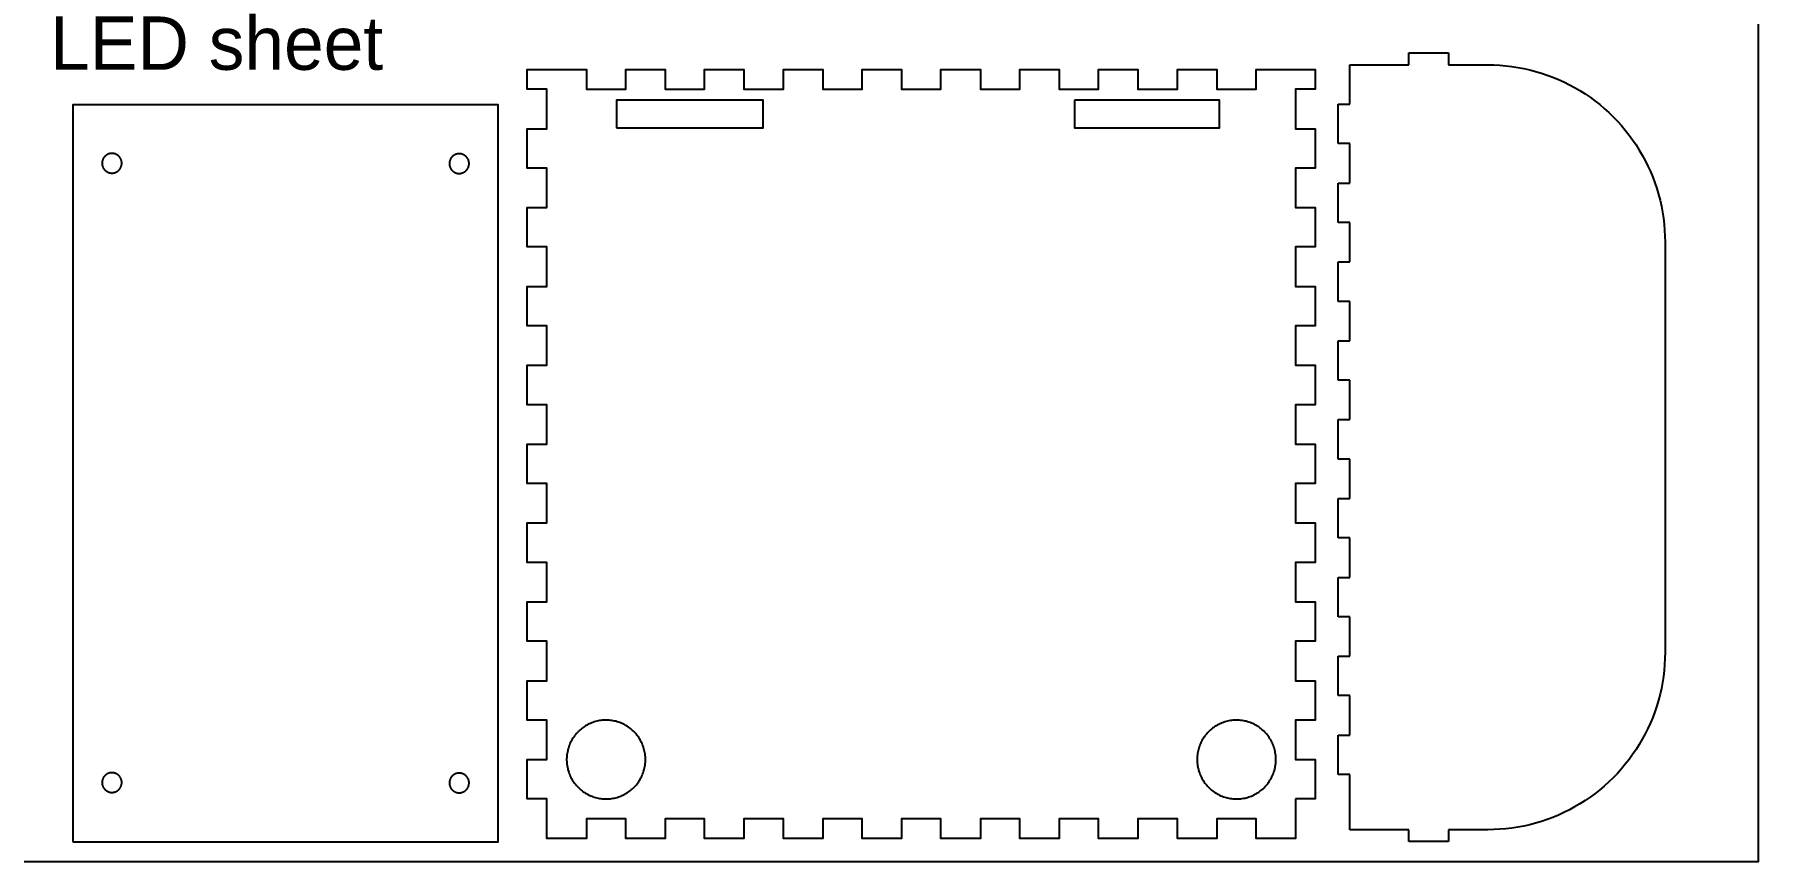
# Model space of a CAD drawing. Header units: millimetres. Extents: x 0 to 1000, y 0 to 550.
# Drawn here: x 562.5 to 1000, y 0 to 209.7 of the extents above; entities that cross this region are included whole.
import ezdxf

# ---------------------------------------------------------------- set-up
doc = ezdxf.new("R2010")
doc.units = ezdxf.units.MM
doc.header["$MEASUREMENT"] = 0
for name, color, linetype, true_color in [('Cut_01', 1, 'Continuous', 0xff0000), ('stock', 80, 'Continuous', 0x21ff06), ('text', 178, 'Continuous', 0x000000)]:
    doc.layers.add(name, color=color, linetype=linetype, true_color=true_color)

msp = doc.modelspace()

# ---------------------------------------------------------------- linework, layer by layer
at = {"layer": 'Cut_01'}
for points in [[(896.29, 192.06), (896.29, 202.06)], [(896.29, 202.06), (911.29, 202.06)], [(911.29, 202.06), (911.29, 205.06)], [(911.29, 205.06), (921.29, 205.06)], [(921.29, 205.06), (921.29, 202.06)], [(921.29, 202.06), (931.29, 202.06)], [(931.29, 202.06), (932.82, 202.03), (934.36, 201.95), (935.89, 201.82), (937.41, 201.64), (938.93, 201.4), (940.44, 201.12), (941.94, 200.78), (943.43, 200.39), (944.9, 199.95), (946.36, 199.46), (947.79, 198.92), (949.21, 198.33), (950.61, 197.7), (951.99, 197.01), (953.34, 196.28), (954.67, 195.51), (955.97, 194.69), (957.24, 193.82), (958.48, 192.91), (959.69, 191.97), (960.86, 190.98), (962, 189.95), (963.11, 188.88), (964.17, 187.77), (965.2, 186.63), (966.19, 185.46), (967.14, 184.25), (968.05, 183.01), (968.91, 181.74), (969.74, 180.44), (970.51, 179.11), (971.24, 177.76), (971.92, 176.39), (972.56, 174.99), (973.15, 173.57), (973.69, 172.13), (974.18, 170.67), (974.62, 169.2), (975.01, 167.71), (975.34, 166.21), (975.63, 164.7), (975.87, 163.19), (976.05, 161.66), (976.18, 160.13), (976.26, 158.6), (976.29, 157.06)], [(893.29, 182.06), (893.29, 192.06)], [(893.29, 192.06), (896.29, 192.06)], [(896.29, 182.06), (893.29, 182.06)], [(896.29, 172.06), (896.29, 182.06)], [(893.29, 162.06), (893.29, 172.06)], [(893.29, 172.06), (896.29, 172.06)], [(896.29, 162.06), (893.29, 162.06)], [(896.29, 152.06), (896.29, 162.06)], [(976.29, 157.06), (976.29, 53.06)], [(893.29, 142.06), (893.29, 152.06)], [(893.29, 152.06), (896.29, 152.06)], [(896.29, 142.06), (893.29, 142.06)], [(896.29, 132.06), (896.29, 142.06)], [(893.29, 122.06), (893.29, 132.06)], [(893.29, 132.06), (896.29, 132.06)], [(896.29, 122.06), (893.29, 122.06)], [(896.29, 112.06), (896.29, 122.06)], [(893.29, 102.06), (893.29, 112.06)], [(893.29, 112.06), (896.29, 112.06)], [(896.29, 102.06), (893.29, 102.06)], [(896.29, 92.06), (896.29, 102.06)], [(893.29, 82.06), (893.29, 92.06)], [(893.29, 92.06), (896.29, 92.06)], [(896.29, 82.06), (893.29, 82.06)], [(896.29, 72.06), (896.29, 82.06)], [(893.29, 62.06), (893.29, 72.06)], [(893.29, 72.06), (896.29, 72.06)], [(896.29, 62.06), (893.29, 62.06)], [(896.29, 52.06), (896.29, 62.06)], [(976.29, 53.06), (976.26, 51.52), (976.18, 49.99), (976.05, 48.46), (975.87, 46.93), (975.63, 45.41), (975.34, 43.9), (975.01, 42.4), (974.62, 40.92), (974.18, 39.45), (973.69, 37.99), (973.15, 36.55), (972.56, 35.13), (971.92, 33.73), (971.24, 32.36), (970.51, 31), (969.74, 29.68), (968.91, 28.38), (968.05, 27.11), (967.14, 25.87), (966.19, 24.66), (965.2, 23.48), (964.17, 22.34), (963.11, 21.24), (962, 20.17), (960.86, 19.14), (959.69, 18.15), (958.48, 17.2), (957.24, 16.3), (955.97, 15.43), (954.67, 14.61), (953.34, 13.83), (951.99, 13.1), (950.61, 12.42), (949.21, 11.78), (947.79, 11.2), (946.36, 10.66), (944.9, 10.17), (943.43, 9.73), (941.94, 9.34), (940.44, 9), (938.93, 8.71), (937.41, 8.48), (935.89, 8.29), (934.36, 8.16), (932.82, 8.08), (931.29, 8.06)], [(893.29, 42.06), (893.29, 52.06)], [(893.29, 52.06), (896.29, 52.06)], [(896.29, 42.06), (893.29, 42.06)], [(896.29, 32.06), (896.29, 42.06)], [(893.29, 22.06), (893.29, 32.06)], [(893.29, 32.06), (896.29, 32.06)], [(896.29, 22.06), (893.29, 22.06)], [(896.29, 8.06), (896.29, 22.06)], [(911.29, 8.06), (896.29, 8.06)], [(911.29, 5.06), (911.29, 8.06)], [(921.29, 5.06), (911.29, 5.06)], [(931.29, 8.06), (921.29, 8.06)], [(921.29, 8.06), (921.29, 5.06)]]:
    msp.add_lwpolyline(points, dxfattribs=at)
for points in [[(882.52, 15.86), (882.52, 5.86), (872.52, 5.86), (872.52, 10.86), (862.52, 10.86), (862.52, 5.86), (852.52, 5.86), (852.52, 10.86), (842.52, 10.86), (842.52, 5.86), (832.52, 5.86), (832.52, 10.86), (822.52, 10.86), (822.52, 5.86), (812.52, 5.86), (812.52, 10.86), (802.52, 10.86), (802.52, 5.86), (792.52, 5.86), (792.52, 10.86), (782.52, 10.86), (782.52, 5.86), (772.52, 5.86), (772.52, 10.86), (762.52, 10.86), (762.52, 5.86), (752.52, 5.86), (752.52, 10.86), (742.52, 10.86), (742.52, 5.86), (732.52, 5.86), (732.52, 10.86), (722.52, 10.86), (722.52, 5.86), (712.52, 5.86), (712.52, 10.86), (702.52, 10.86), (702.52, 5.86), (692.52, 5.86), (692.52, 15.86), (687.52, 15.86), (687.52, 25.86), (692.52, 25.86), (692.52, 35.86), (687.52, 35.86), (687.52, 45.86), (692.52, 45.86), (692.52, 55.86), (687.52, 55.86), (687.52, 65.86), (692.52, 65.86), (692.52, 75.86), (687.52, 75.86), (687.52, 85.86), (692.52, 85.86), (692.52, 95.86), (687.52, 95.86), (687.52, 105.86), (692.52, 105.86), (692.52, 115.86), (687.52, 115.86), (687.52, 125.86), (692.52, 125.86), (692.52, 135.86), (687.52, 135.86), (687.52, 145.86), (692.52, 145.86), (692.52, 155.86), (687.52, 155.86), (687.52, 165.86), (692.52, 165.86), (692.52, 175.86), (687.52, 175.86), (687.52, 185.86), (692.52, 185.86), (692.52, 195.86), (687.52, 195.86), (687.52, 200.86), (702.52, 200.86), (702.52, 195.86), (712.52, 195.86), (712.52, 200.86), (722.52, 200.86), (722.52, 195.86), (732.52, 195.86), (732.52, 200.86), (742.52, 200.86), (742.52, 195.86), (752.52, 195.86), (752.52, 200.86), (762.52, 200.86), (762.52, 195.86), (772.52, 195.86), (772.52, 200.86), (782.52, 200.86), (782.52, 195.86), (792.52, 195.86), (792.52, 200.86), (802.52, 200.86), (802.52, 195.86), (812.52, 195.86), (812.52, 200.86), (822.52, 200.86), (822.52, 195.86), (832.52, 195.86), (832.52, 200.86), (842.52, 200.86), (842.52, 195.86), (852.52, 195.86), (852.52, 200.86), (862.52, 200.86), (862.52, 195.86), (872.52, 195.86), (872.52, 200.86), (887.52, 200.86), (887.52, 195.86), (882.52, 195.86), (882.52, 185.86), (887.52, 185.86), (887.52, 175.86), (882.52, 175.86), (882.52, 165.86), (887.52, 165.86), (887.52, 155.86), (882.52, 155.86), (882.52, 145.86), (887.52, 145.86), (887.52, 135.86), (882.52, 135.86), (882.52, 125.86), (887.52, 125.86), (887.52, 115.86), (882.52, 115.86), (882.52, 105.86), (887.52, 105.86), (887.52, 95.86), (882.52, 95.86), (882.52, 85.86), (887.52, 85.86), (887.52, 75.86), (882.52, 75.86), (882.52, 65.86), (887.52, 65.86), (887.52, 55.86), (882.52, 55.86), (882.52, 45.86), (887.52, 45.86), (887.52, 35.86), (882.52, 35.86), (882.52, 25.86), (887.52, 25.86), (887.52, 15.86)], [(710.14, 186.07), (747.43, 186.07), (747.43, 193.07), (710.14, 193.07)], [(826.4, 193.07), (826.4, 186.07), (863.17, 186.07), (863.17, 193.07)], [(572.17, 5), (680.17, 5), (680.17, 191.9), (572.17, 191.9)], [(584.62, 177.09), (584.61, 177.18), (584.61, 177.27), (584.6, 177.35), (584.59, 177.44), (584.58, 177.53), (584.56, 177.61), (584.54, 177.7), (584.52, 177.78), (584.49, 177.86), (584.47, 177.94), (584.43, 178.03), (584.4, 178.11), (584.36, 178.18), (584.33, 178.26), (584.28, 178.34), (584.24, 178.41), (584.19, 178.49), (584.14, 178.56), (584.09, 178.63), (584.04, 178.69), (583.98, 178.76), (583.92, 178.82), (583.86, 178.88), (583.8, 178.94), (583.73, 179), (583.66, 179.06), (583.59, 179.11), (583.52, 179.16), (583.45, 179.21), (583.38, 179.25), (583.3, 179.29), (583.22, 179.33), (583.15, 179.37), (583.07, 179.41), (582.99, 179.44), (582.9, 179.47), (582.82, 179.49), (582.74, 179.52), (582.65, 179.54), (582.57, 179.55), (582.48, 179.57), (582.4, 179.58), (582.31, 179.59), (582.22, 179.59), (582.14, 179.59), (582.05, 179.59), (581.96, 179.59), (581.88, 179.58), (581.79, 179.57), (581.7, 179.56), (581.62, 179.54), (581.53, 179.53), (581.45, 179.5), (581.37, 179.48), (581.28, 179.45), (581.2, 179.42), (581.12, 179.39), (581.04, 179.35), (580.97, 179.31), (580.89, 179.27), (580.82, 179.23), (580.74, 179.18), (580.67, 179.13), (580.6, 179.08), (580.53, 179.03), (580.47, 178.97), (580.4, 178.91), (580.34, 178.85), (580.28, 178.79), (580.22, 178.73), (580.17, 178.66), (580.11, 178.59), (580.06, 178.52), (580.01, 178.45), (579.97, 178.38), (579.93, 178.3), (579.88, 178.22), (579.85, 178.15), (579.81, 178.07), (579.78, 177.99), (579.75, 177.9), (579.72, 177.82), (579.7, 177.74), (579.68, 177.65), (579.66, 177.57), (579.65, 177.48), (579.63, 177.4), (579.62, 177.31), (579.62, 177.22), (579.62, 177.14), (579.62, 177.05), (579.62, 176.96), (579.62, 176.88), (579.63, 176.79), (579.65, 176.71), (579.66, 176.62), (579.68, 176.53), (579.7, 176.45), (579.72, 176.37), (579.75, 176.28), (579.78, 176.2), (579.81, 176.12), (579.85, 176.04), (579.88, 175.96), (579.93, 175.89), (579.97, 175.81), (580.01, 175.74), (580.06, 175.67), (580.11, 175.6), (580.17, 175.53), (580.22, 175.46), (580.28, 175.4), (580.34, 175.33), (580.4, 175.27), (580.47, 175.21), (580.53, 175.16), (580.6, 175.11), (580.67, 175.05), (580.74, 175), (580.82, 174.96), (580.89, 174.91), (580.97, 174.87), (581.04, 174.83), (581.12, 174.8), (581.2, 174.77), (581.28, 174.74), (581.37, 174.71), (581.45, 174.68), (581.53, 174.66), (581.62, 174.64), (581.7, 174.63), (581.79, 174.62), (581.88, 174.61), (581.96, 174.6), (582.05, 174.59), (582.14, 174.59), (582.22, 174.6), (582.31, 174.6), (582.4, 174.61), (582.48, 174.62), (582.57, 174.64), (582.65, 174.65), (582.74, 174.67), (582.82, 174.7), (582.9, 174.72), (582.99, 174.75), (583.07, 174.78), (583.15, 174.82), (583.22, 174.85), (583.3, 174.89), (583.38, 174.94), (583.45, 174.98), (583.52, 175.03), (583.59, 175.08), (583.66, 175.13), (583.73, 175.19), (583.8, 175.24), (583.86, 175.3), (583.92, 175.36), (583.98, 175.43), (584.04, 175.49), (584.09, 175.56), (584.14, 175.63), (584.19, 175.7), (584.24, 175.78), (584.28, 175.85), (584.33, 175.93), (584.36, 176), (584.4, 176.08), (584.43, 176.16), (584.47, 176.24), (584.49, 176.33), (584.52, 176.41), (584.54, 176.49), (584.56, 176.58), (584.58, 176.66), (584.59, 176.75), (584.6, 176.83), (584.61, 176.92), (584.61, 177.01)], [(672.76, 177), (672.75, 177.09), (672.75, 177.17), (672.74, 177.26), (672.73, 177.34), (672.72, 177.43), (672.7, 177.52), (672.68, 177.6), (672.66, 177.68), (672.63, 177.77), (672.61, 177.85), (672.58, 177.93), (672.54, 178.01), (672.5, 178.09), (672.47, 178.17), (672.42, 178.24), (672.38, 178.32), (672.33, 178.39), (672.28, 178.46), (672.23, 178.53), (672.18, 178.6), (672.12, 178.66), (672.06, 178.73), (672, 178.79), (671.94, 178.85), (671.87, 178.91), (671.8, 178.96), (671.74, 179.01), (671.66, 179.06), (671.59, 179.11), (671.52, 179.16), (671.44, 179.2), (671.36, 179.24), (671.29, 179.28), (671.21, 179.31), (671.13, 179.34), (671.04, 179.37), (670.96, 179.4), (670.88, 179.42), (670.79, 179.44), (670.71, 179.46), (670.62, 179.47), (670.54, 179.48), (670.45, 179.49), (670.36, 179.5), (670.28, 179.5), (670.19, 179.5), (670.1, 179.49), (670.02, 179.49), (669.93, 179.48), (669.84, 179.46), (669.76, 179.45), (669.67, 179.43), (669.59, 179.41), (669.51, 179.38), (669.42, 179.36), (669.34, 179.33), (669.26, 179.29), (669.18, 179.26), (669.11, 179.22), (669.03, 179.18), (668.96, 179.13), (668.88, 179.09), (668.81, 179.04), (668.74, 178.99), (668.67, 178.93), (668.61, 178.88), (668.54, 178.82), (668.48, 178.76), (668.42, 178.7), (668.36, 178.63), (668.31, 178.56), (668.25, 178.5), (668.2, 178.43), (668.15, 178.35), (668.11, 178.28), (668.07, 178.2), (668.02, 178.13), (667.99, 178.05), (667.95, 177.97), (667.92, 177.89), (667.89, 177.81), (667.86, 177.73), (667.84, 177.64), (667.82, 177.56), (667.8, 177.47), (667.79, 177.39), (667.77, 177.3), (667.76, 177.22), (667.76, 177.13), (667.76, 177.04), (667.76, 176.96), (667.76, 176.87), (667.76, 176.78), (667.77, 176.7), (667.79, 176.61), (667.8, 176.52), (667.82, 176.44), (667.84, 176.36), (667.86, 176.27), (667.89, 176.19), (667.92, 176.11), (667.95, 176.03), (667.99, 175.95), (668.02, 175.87), (668.07, 175.79), (668.11, 175.72), (668.15, 175.64), (668.2, 175.57), (668.25, 175.5), (668.31, 175.43), (668.36, 175.37), (668.42, 175.3), (668.48, 175.24), (668.54, 175.18), (668.61, 175.12), (668.67, 175.06), (668.74, 175.01), (668.81, 174.96), (668.88, 174.91), (668.96, 174.86), (669.03, 174.82), (669.11, 174.78), (669.18, 174.74), (669.26, 174.7), (669.34, 174.67), (669.42, 174.64), (669.51, 174.61), (669.59, 174.59), (669.67, 174.57), (669.76, 174.55), (669.84, 174.53), (669.93, 174.52), (670.02, 174.51), (670.1, 174.5), (670.19, 174.5), (670.28, 174.5), (670.36, 174.5), (670.45, 174.51), (670.54, 174.51), (670.62, 174.53), (670.71, 174.54), (670.79, 174.56), (670.88, 174.58), (670.96, 174.6), (671.04, 174.63), (671.13, 174.66), (671.21, 174.69), (671.29, 174.72), (671.36, 174.76), (671.44, 174.8), (671.52, 174.84), (671.59, 174.89), (671.66, 174.93), (671.74, 174.98), (671.8, 175.04), (671.87, 175.09), (671.94, 175.15), (672, 175.21), (672.06, 175.27), (672.12, 175.33), (672.18, 175.4), (672.23, 175.47), (672.28, 175.54), (672.33, 175.61), (672.38, 175.68), (672.42, 175.76), (672.47, 175.83), (672.5, 175.91), (672.54, 175.99), (672.58, 176.07), (672.61, 176.15), (672.63, 176.23), (672.66, 176.31), (672.68, 176.4), (672.7, 176.48), (672.72, 176.57), (672.73, 176.65), (672.74, 176.74), (672.75, 176.83), (672.75, 176.91)], [(717.52, 25.86), (717.52, 26.21), (717.5, 26.56), (717.47, 26.9), (717.43, 27.25), (717.37, 27.59), (717.31, 27.93), (717.23, 28.27), (717.14, 28.6), (717.04, 28.94), (716.93, 29.26), (716.8, 29.59), (716.67, 29.91), (716.52, 30.22), (716.37, 30.53), (716.2, 30.84), (716.02, 31.13), (715.83, 31.43), (715.63, 31.71), (715.43, 31.99), (715.21, 32.26), (714.98, 32.52), (714.75, 32.78), (714.5, 33.02), (714.25, 33.26), (713.99, 33.49), (713.72, 33.71), (713.44, 33.92), (713.16, 34.12), (712.87, 34.31), (712.57, 34.49), (712.27, 34.66), (711.96, 34.82), (711.65, 34.97), (711.33, 35.11), (711.01, 35.24), (710.68, 35.35), (710.35, 35.45), (710.01, 35.55), (709.68, 35.63), (709.34, 35.7), (708.99, 35.75), (708.65, 35.8), (708.3, 35.83), (707.96, 35.85), (707.61, 35.86), (707.26, 35.86), (706.92, 35.84), (706.57, 35.82), (706.23, 35.78), (705.88, 35.73), (705.54, 35.66), (705.2, 35.59), (704.87, 35.5), (704.53, 35.4), (704.2, 35.29), (703.88, 35.17), (703.56, 35.04), (703.24, 34.9), (702.93, 34.74), (702.62, 34.58), (702.32, 34.4), (702.03, 34.22), (701.74, 34.02), (701.46, 33.82), (701.19, 33.6), (700.93, 33.38), (700.67, 33.14), (700.42, 32.9), (700.18, 32.65), (699.95, 32.39), (699.73, 32.13), (699.52, 31.85), (699.31, 31.57), (699.12, 31.28), (698.94, 30.99), (698.76, 30.69), (698.6, 30.38), (698.45, 30.07), (698.31, 29.75), (698.18, 29.43), (698.06, 29.1), (697.96, 28.77), (697.86, 28.44), (697.78, 28.1), (697.71, 27.76), (697.65, 27.42), (697.6, 27.07), (697.56, 26.73), (697.54, 26.38), (697.52, 26.04), (697.52, 25.69), (697.54, 25.34), (697.56, 24.99), (697.6, 24.65), (697.65, 24.31), (697.71, 23.96), (697.78, 23.62), (697.86, 23.29), (697.96, 22.95), (698.06, 22.62), (698.18, 22.3), (698.31, 21.97), (698.45, 21.66), (698.6, 21.34), (698.76, 21.04), (698.94, 20.74), (699.12, 20.44), (699.31, 20.15), (699.52, 19.87), (699.73, 19.6), (699.95, 19.33), (700.18, 19.07), (700.42, 18.82), (700.67, 18.58), (700.93, 18.35), (701.19, 18.12), (701.46, 17.91), (701.74, 17.7), (702.03, 17.5), (702.32, 17.32), (702.62, 17.14), (702.93, 16.98), (703.24, 16.83), (703.56, 16.68), (703.88, 16.55), (704.2, 16.43), (704.53, 16.32), (704.87, 16.22), (705.2, 16.13), (705.54, 16.06), (705.88, 16), (706.23, 15.95), (706.57, 15.91), (706.92, 15.88), (707.26, 15.86), (707.61, 15.86), (707.96, 15.87), (708.3, 15.89), (708.65, 15.93), (708.99, 15.97), (709.34, 16.03), (709.68, 16.1), (710.01, 16.18), (710.35, 16.27), (710.68, 16.37), (711.01, 16.49), (711.33, 16.61), (711.65, 16.75), (711.96, 16.9), (712.27, 17.06), (712.57, 17.23), (712.87, 17.41), (713.16, 17.6), (713.44, 17.8), (713.72, 18.01), (713.99, 18.23), (714.25, 18.46), (714.5, 18.7), (714.75, 18.95), (714.98, 19.2), (715.21, 19.46), (715.43, 19.73), (715.63, 20.01), (715.83, 20.3), (716.02, 20.59), (716.2, 20.89), (716.37, 21.19), (716.52, 21.5), (716.67, 21.82), (716.8, 22.14), (716.93, 22.46), (717.04, 22.79), (717.14, 23.12), (717.23, 23.46), (717.31, 23.79), (717.37, 24.13), (717.43, 24.48), (717.47, 24.82), (717.5, 25.17), (717.52, 25.51)], [(877.52, 25.86), (877.52, 26.21), (877.5, 26.56), (877.47, 26.9), (877.43, 27.25), (877.37, 27.59), (877.31, 27.93), (877.23, 28.27), (877.14, 28.6), (877.04, 28.94), (876.93, 29.26), (876.8, 29.59), (876.67, 29.91), (876.52, 30.22), (876.37, 30.53), (876.2, 30.84), (876.02, 31.13), (875.83, 31.43), (875.63, 31.71), (875.43, 31.99), (875.21, 32.26), (874.98, 32.52), (874.75, 32.78), (874.5, 33.02), (874.25, 33.26), (873.99, 33.49), (873.72, 33.71), (873.44, 33.92), (873.16, 34.12), (872.87, 34.31), (872.57, 34.49), (872.27, 34.66), (871.96, 34.82), (871.65, 34.97), (871.33, 35.11), (871.01, 35.24), (870.68, 35.35), (870.35, 35.45), (870.01, 35.55), (869.68, 35.63), (869.34, 35.7), (868.99, 35.75), (868.65, 35.8), (868.3, 35.83), (867.96, 35.85), (867.61, 35.86), (867.26, 35.86), (866.92, 35.84), (866.57, 35.82), (866.23, 35.78), (865.88, 35.73), (865.54, 35.66), (865.2, 35.59), (864.87, 35.5), (864.53, 35.4), (864.2, 35.29), (863.88, 35.17), (863.56, 35.04), (863.24, 34.9), (862.93, 34.74), (862.62, 34.58), (862.32, 34.4), (862.03, 34.22), (861.74, 34.02), (861.46, 33.82), (861.19, 33.6), (860.93, 33.38), (860.67, 33.14), (860.42, 32.9), (860.18, 32.65), (859.95, 32.39), (859.73, 32.13), (859.52, 31.85), (859.31, 31.57), (859.12, 31.28), (858.94, 30.99), (858.76, 30.69), (858.6, 30.38), (858.45, 30.07), (858.31, 29.75), (858.18, 29.43), (858.06, 29.1), (857.96, 28.77), (857.86, 28.44), (857.78, 28.1), (857.71, 27.76), (857.65, 27.42), (857.6, 27.07), (857.56, 26.73), (857.54, 26.38), (857.52, 26.04), (857.52, 25.69), (857.54, 25.34), (857.56, 24.99), (857.6, 24.65), (857.65, 24.31), (857.71, 23.96), (857.78, 23.62), (857.86, 23.29), (857.96, 22.95), (858.06, 22.62), (858.18, 22.3), (858.31, 21.97), (858.45, 21.66), (858.6, 21.34), (858.76, 21.04), (858.94, 20.74), (859.12, 20.44), (859.31, 20.15), (859.52, 19.87), (859.73, 19.6), (859.95, 19.33), (860.18, 19.07), (860.42, 18.82), (860.67, 18.58), (860.93, 18.35), (861.19, 18.12), (861.46, 17.91), (861.74, 17.7), (862.03, 17.5), (862.32, 17.32), (862.62, 17.14), (862.93, 16.98), (863.24, 16.83), (863.56, 16.68), (863.88, 16.55), (864.2, 16.43), (864.53, 16.32), (864.87, 16.22), (865.2, 16.13), (865.54, 16.06), (865.88, 16), (866.23, 15.95), (866.57, 15.91), (866.92, 15.88), (867.26, 15.86), (867.61, 15.86), (867.96, 15.87), (868.3, 15.89), (868.65, 15.93), (868.99, 15.97), (869.34, 16.03), (869.68, 16.1), (870.01, 16.18), (870.35, 16.27), (870.68, 16.37), (871.01, 16.49), (871.33, 16.61), (871.65, 16.75), (871.96, 16.9), (872.27, 17.06), (872.57, 17.23), (872.87, 17.41), (873.16, 17.6), (873.44, 17.8), (873.72, 18.01), (873.99, 18.23), (874.25, 18.46), (874.5, 18.7), (874.75, 18.95), (874.98, 19.2), (875.21, 19.46), (875.43, 19.73), (875.63, 20.01), (875.83, 20.3), (876.02, 20.59), (876.2, 20.89), (876.37, 21.19), (876.52, 21.5), (876.67, 21.82), (876.8, 22.14), (876.93, 22.46), (877.04, 22.79), (877.14, 23.12), (877.23, 23.46), (877.31, 23.79), (877.37, 24.13), (877.43, 24.48), (877.47, 24.82), (877.5, 25.17), (877.52, 25.51)], [(584.62, 20.02), (584.61, 20.11), (584.61, 20.2), (584.6, 20.28), (584.59, 20.37), (584.58, 20.45), (584.56, 20.54), (584.54, 20.62), (584.52, 20.71), (584.49, 20.79), (584.47, 20.87), (584.43, 20.95), (584.4, 21.03), (584.36, 21.11), (584.33, 21.19), (584.28, 21.27), (584.24, 21.34), (584.19, 21.41), (584.14, 21.48), (584.09, 21.55), (584.04, 21.62), (583.98, 21.69), (583.92, 21.75), (583.86, 21.81), (583.8, 21.87), (583.73, 21.93), (583.66, 21.98), (583.59, 22.04), (583.52, 22.09), (583.45, 22.13), (583.38, 22.18), (583.3, 22.22), (583.22, 22.26), (583.15, 22.3), (583.07, 22.33), (582.99, 22.37), (582.9, 22.39), (582.82, 22.42), (582.74, 22.44), (582.65, 22.46), (582.57, 22.48), (582.48, 22.49), (582.4, 22.51), (582.31, 22.51), (582.22, 22.52), (582.14, 22.52), (582.05, 22.52), (581.96, 22.52), (581.88, 22.51), (581.79, 22.5), (581.7, 22.49), (581.62, 22.47), (581.53, 22.45), (581.45, 22.43), (581.37, 22.41), (581.28, 22.38), (581.2, 22.35), (581.12, 22.32), (581.04, 22.28), (580.97, 22.24), (580.89, 22.2), (580.82, 22.16), (580.74, 22.11), (580.67, 22.06), (580.6, 22.01), (580.53, 21.96), (580.47, 21.9), (580.4, 21.84), (580.34, 21.78), (580.28, 21.72), (580.22, 21.65), (580.17, 21.59), (580.11, 21.52), (580.06, 21.45), (580.01, 21.38), (579.97, 21.3), (579.93, 21.23), (579.88, 21.15), (579.85, 21.07), (579.81, 20.99), (579.78, 20.91), (579.75, 20.83), (579.72, 20.75), (579.7, 20.67), (579.68, 20.58), (579.66, 20.5), (579.65, 20.41), (579.63, 20.32), (579.62, 20.24), (579.62, 20.15), (579.62, 20.07), (579.62, 19.98), (579.62, 19.89), (579.62, 19.81), (579.63, 19.72), (579.65, 19.63), (579.66, 19.55), (579.68, 19.46), (579.7, 19.38), (579.72, 19.29), (579.75, 19.21), (579.78, 19.13), (579.81, 19.05), (579.85, 18.97), (579.88, 18.89), (579.93, 18.82), (579.97, 18.74), (580.01, 18.67), (580.06, 18.59), (580.11, 18.52), (580.17, 18.46), (580.22, 18.39), (580.28, 18.32), (580.34, 18.26), (580.4, 18.2), (580.47, 18.14), (580.53, 18.09), (580.6, 18.03), (580.67, 17.98), (580.74, 17.93), (580.82, 17.89), (580.89, 17.84), (580.97, 17.8), (581.04, 17.76), (581.12, 17.73), (581.2, 17.69), (581.28, 17.66), (581.37, 17.64), (581.45, 17.61), (581.53, 17.59), (581.62, 17.57), (581.7, 17.56), (581.79, 17.54), (581.88, 17.53), (581.96, 17.53), (582.05, 17.52), (582.14, 17.52), (582.22, 17.52), (582.31, 17.53), (582.4, 17.54), (582.48, 17.55), (582.57, 17.56), (582.65, 17.58), (582.74, 17.6), (582.82, 17.62), (582.9, 17.65), (582.99, 17.68), (583.07, 17.71), (583.15, 17.74), (583.22, 17.78), (583.3, 17.82), (583.38, 17.86), (583.45, 17.91), (583.52, 17.96), (583.59, 18.01), (583.66, 18.06), (583.73, 18.11), (583.8, 18.17), (583.86, 18.23), (583.92, 18.29), (583.98, 18.36), (584.04, 18.42), (584.09, 18.49), (584.14, 18.56), (584.19, 18.63), (584.24, 18.7), (584.28, 18.78), (584.33, 18.85), (584.36, 18.93), (584.4, 19.01), (584.43, 19.09), (584.47, 19.17), (584.49, 19.25), (584.52, 19.34), (584.54, 19.42), (584.56, 19.5), (584.58, 19.59), (584.59, 19.68), (584.6, 19.76), (584.61, 19.85), (584.61, 19.94)], [(672.76, 19.93), (672.75, 20.01), (672.75, 20.1), (672.74, 20.19), (672.73, 20.27), (672.72, 20.36), (672.7, 20.44), (672.68, 20.53), (672.66, 20.61), (672.63, 20.7), (672.61, 20.78), (672.58, 20.86), (672.54, 20.94), (672.5, 21.02), (672.47, 21.09), (672.42, 21.17), (672.38, 21.24), (672.33, 21.32), (672.28, 21.39), (672.23, 21.46), (672.18, 21.53), (672.12, 21.59), (672.06, 21.66), (672, 21.72), (671.94, 21.78), (671.87, 21.83), (671.8, 21.89), (671.74, 21.94), (671.66, 21.99), (671.59, 22.04), (671.52, 22.08), (671.44, 22.13), (671.36, 22.17), (671.29, 22.2), (671.21, 22.24), (671.13, 22.27), (671.04, 22.3), (670.96, 22.32), (670.88, 22.35), (670.79, 22.37), (670.71, 22.39), (670.62, 22.4), (670.54, 22.41), (670.45, 22.42), (670.36, 22.42), (670.28, 22.43), (670.19, 22.43), (670.1, 22.42), (670.02, 22.42), (669.93, 22.41), (669.84, 22.39), (669.76, 22.38), (669.67, 22.36), (669.59, 22.34), (669.51, 22.31), (669.42, 22.28), (669.34, 22.25), (669.26, 22.22), (669.18, 22.19), (669.11, 22.15), (669.03, 22.11), (668.96, 22.06), (668.88, 22.02), (668.81, 21.97), (668.74, 21.92), (668.67, 21.86), (668.61, 21.81), (668.54, 21.75), (668.48, 21.69), (668.42, 21.62), (668.36, 21.56), (668.31, 21.49), (668.25, 21.42), (668.2, 21.35), (668.15, 21.28), (668.11, 21.21), (668.07, 21.13), (668.02, 21.06), (667.99, 20.98), (667.95, 20.9), (667.92, 20.82), (667.89, 20.74), (667.86, 20.65), (667.84, 20.57), (667.82, 20.49), (667.8, 20.4), (667.79, 20.32), (667.77, 20.23), (667.76, 20.14), (667.76, 20.06), (667.76, 19.97), (667.76, 19.88), (667.76, 19.8), (667.76, 19.71), (667.77, 19.62), (667.79, 19.54), (667.8, 19.45), (667.82, 19.37), (667.84, 19.28), (667.86, 19.2), (667.89, 19.12), (667.92, 19.04), (667.95, 18.95), (667.99, 18.88), (668.02, 18.8), (668.07, 18.72), (668.11, 18.65), (668.15, 18.57), (668.2, 18.5), (668.25, 18.43), (668.31, 18.36), (668.36, 18.29), (668.42, 18.23), (668.48, 18.17), (668.54, 18.11), (668.61, 18.05), (668.67, 17.99), (668.74, 17.94), (668.81, 17.89), (668.88, 17.84), (668.96, 17.79), (669.03, 17.75), (669.11, 17.71), (669.18, 17.67), (669.26, 17.63), (669.34, 17.6), (669.42, 17.57), (669.51, 17.54), (669.59, 17.52), (669.67, 17.49), (669.76, 17.48), (669.84, 17.46), (669.93, 17.45), (670.02, 17.44), (670.1, 17.43), (670.19, 17.43), (670.28, 17.43), (670.36, 17.43), (670.45, 17.43), (670.54, 17.44), (670.62, 17.45), (670.71, 17.47), (670.79, 17.49), (670.88, 17.51), (670.96, 17.53), (671.04, 17.55), (671.13, 17.58), (671.21, 17.61), (671.29, 17.65), (671.36, 17.69), (671.44, 17.73), (671.52, 17.77), (671.59, 17.81), (671.66, 17.86), (671.74, 17.91), (671.8, 17.96), (671.87, 18.02), (671.94, 18.08), (672, 18.14), (672.06, 18.2), (672.12, 18.26), (672.18, 18.33), (672.23, 18.39), (672.28, 18.46), (672.33, 18.54), (672.38, 18.61), (672.42, 18.68), (672.47, 18.76), (672.5, 18.84), (672.54, 18.92), (672.58, 19), (672.61, 19.08), (672.63, 19.16), (672.66, 19.24), (672.68, 19.33), (672.7, 19.41), (672.72, 19.49), (672.73, 19.58), (672.74, 19.67), (672.75, 19.75), (672.75, 19.84)]]:
    msp.add_lwpolyline(points, close=True, dxfattribs=at)
at = {"layer": 'stock'}
msp.add_lwpolyline([(0, 0), (1000, 0), (1000, 550), (0, 550)], close=True, dxfattribs=at)

# ---------------------------------------------------------------- texts
at = {"layer": 'text', "insert": (566.45, 214.32), "char_height": 13.535, "width": 100.4524, "attachment_point": 1, "line_spacing_factor": 0.963855}
msp.add_mtext('\\fAktivGrotesk-Regular;LED sheet', dxfattribs=at)

doc.saveas('drawing.dxf')
